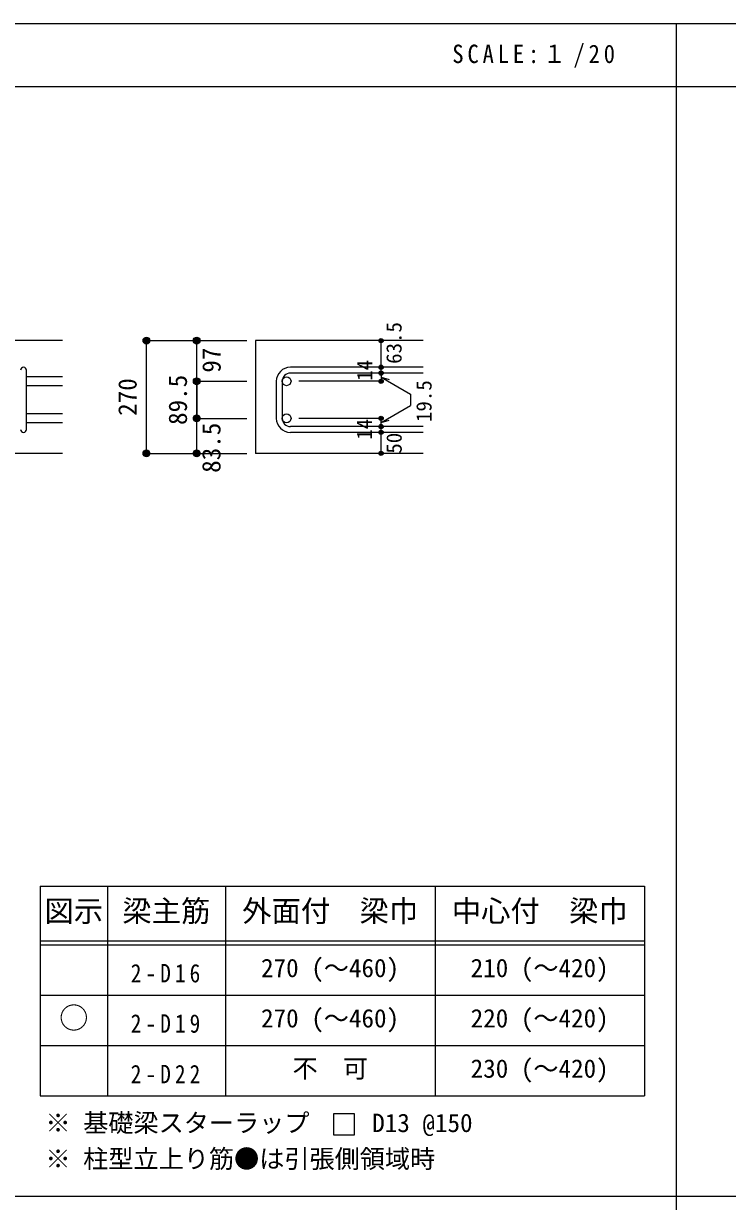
# Model space of a CAD drawing. Units: millimetres at full size, sheet at 1:20; details may follow other scales. Extents: x -3982 to 3969, y -2797 to 2801.
# Drawn here: x -2307 to -628, y -10 to 2801 of the extents above; entities that cross this region are included whole.
import ezdxf
from ezdxf.enums import TextEntityAlignment as Align

# ---------------------------------------------------------------- set-up
doc = ezdxf.new("R2010")
doc.units = ezdxf.units.MM
doc.header["$LTSCALE"] = 20
doc.header["$PDMODE"] = 32
doc.header["$PDSIZE"] = 10
for name, color, linetype in [('6-1_躯体線', 2, 'Continuous'), ('6-5_梁主筋', 7, 'Continuous'), ('6-6_S.T.P.', 7, 'Continuous'), ('6-7_文字', 7, 'Continuous'), ('6-D_寸法', 4, 'Continuous'), ('6-E_枠', 7, 'Continuous'), ('F-0_枠', 6, 'Continuous')]:
    doc.layers.add(name, color=color, linetype=linetype)
doc.styles.add('ＭＳ ゴシック', font='')
doc.styles.get('ＭＳ ゴシック').set_extended_font_data('MS Gothic')

msp = doc.modelspace()

# ---------------------------------------------------------------- linework, layer by layer
at = {"layer": '6-1_躯体線'}
for p, q in [((-2213.87, 2044.12), (-3113.87, 2044.12)), ((-1353.87, 2044.12), (-1753.87, 2044.12)), ((-1753.87, 2044.12), (-1753.87, 1775.12)), ((-2213.87, 1775.12), (-2613.87, 1775.12)), ((-1353.87, 1775.12), (-1753.87, 1775.12))]:
    msp.add_line(p, q, dxfattribs=at)
at = {"layer": '6-5_梁主筋'}
for p, q in [((-2213.87, 1957.62), (-2299.87, 1957.62)), ((-2213.87, 1936.62), (-2299.87, 1936.62)), ((-2213.87, 1869.12), (-2299.87, 1869.12)), ((-2213.87, 1848.12), (-2299.87, 1848.12))]:
    msp.add_line(p, q, dxfattribs=at)
at = {"layer": '6-5_梁主筋', "color": 3}
for centre in [(-1679.37, 1947.12), (-1679.37, 1858.62)]:
    msp.add_circle(centre, 10.5, dxfattribs=at)
at = {"layer": '6-6_S.T.P.'}
for p, q in [((-2299.87, 1832.12), (-2299.87, 1973.24)), ((-1353.87, 1980.62), (-1670.37, 1980.62)), ((-1703.87, 1947.12), (-1703.87, 1858.62)), ((-1689.87, 1947.12), (-1689.87, 1858.62)), ((-1353.87, 1966.62), (-1670.37, 1966.62)), ((-1353.87, 1839.12), (-1670.37, 1839.12)), ((-1353.87, 1825.12), (-1670.37, 1825.12))]:
    msp.add_line(p, q, dxfattribs=at)
for centre, radius, start, end in [((-2306.87, 1973.62), 7, 0, 180), ((-1670.37, 1947.12), 33.5, 90, 180), ((-1670.37, 1947.12), 19.5, 90, 180), ((-1670.37, 1858.62), 33.5, 180, 270), ((-1670.37, 1858.62), 19.5, 180, 270), ((-2306.87, 1832.12), 7, 180, 0)]:
    msp.add_arc(centre, radius, start, end, dxfattribs=at)
at = {"layer": '6-7_文字'}
msp.add_lwpolyline([(-1567.31, 148.92), (-1517.31, 148.92), (-1517.31, 198.92), (-1567.31, 198.92)], close=True, dxfattribs=at)
at = {"layer": '6-D_寸法'}
for p, q in [((-2013.87, 2044.12), (-1893.87, 2044.12)), ((-2013.87, 1775.12), (-2013.87, 2044.12)), ((-2013.87, 1775.12), (-2013.87, 2044.12)), ((-1893.87, 2044.12), (-1773.87, 2044.12)), ((-1893.87, 1947.12), (-1893.87, 2044.12)), ((-1893.87, 1947.12), (-1893.87, 2044.12)), ((-1453.87, 1980.62), (-1453.87, 2044.12)), ((-1453.87, 1966.62), (-1453.87, 1980.62)), ((-1893.87, 1858.62), (-1893.87, 1947.12)), ((-1893.87, 1947.12), (-1773.87, 1947.12)), ((-1893.87, 1947.12), (-1893.87, 1858.62)), ((-1453.87, 1947.12), (-1649.95, 1947.12)), ((-1453.87, 1966.62), (-1453.87, 1947.12)), ((-1453.87, 1956.87), (-1383.81, 1916.43)), ((-1453.87, 1956.87), (-1434.55, 1951.7)), ((-1383.81, 1916.43), (-1383.81, 1889.32)), ((-1453.87, 1848.87), (-1383.81, 1889.32)), ((-1893.87, 1858.62), (-1773.87, 1858.62)), ((-1893.87, 1775.12), (-1893.87, 1858.62)), ((-1453.87, 1858.62), (-1649.95, 1858.62)), ((-1453.87, 1839.12), (-1453.87, 1858.62)), ((-1453.87, 1848.87), (-1434.55, 1854.05)), ((-1453.87, 1825.12), (-1453.87, 1839.12)), ((-1453.87, 1775.12), (-1453.87, 1825.12)), ((-2013.87, 1775.12), (-1893.87, 1775.12)), ((-1893.87, 1775.12), (-1773.87, 1775.12))]:
    msp.add_line(p, q, dxfattribs=at)
for centre, radius in [((-2013.87, 2044.12), 8), ((-1893.87, 2044.12), 8), ((-2013.87, 2044.12), 7.2), ((-2013.87, 2044.12), 6.4), ((-2013.87, 2044.12), 5.6), ((-2013.87, 2044.12), 4.8), ((-2013.87, 2044.12), 4), ((-2013.87, 2044.12), 3.2), ((-2013.87, 2044.12), 2.4), ((-2013.87, 2044.12), 1.6), ((-2013.87, 2044.12), 0.8), ((-1893.87, 2044.12), 7.2), ((-1893.87, 2044.12), 6.4), ((-1893.87, 2044.12), 5.6), ((-1893.87, 2044.12), 4.8), ((-1893.87, 2044.12), 4), ((-1893.87, 2044.12), 3.2), ((-1893.87, 2044.12), 2.4), ((-1893.87, 2044.12), 1.6), ((-1893.87, 2044.12), 0.8), ((-1453.87, 2044.12), 4), ((-1453.87, 2044.12), 3.6), ((-1453.87, 2044.12), 3.2), ((-1453.87, 2044.12), 2.8), ((-1453.87, 2044.12), 2.4), ((-1453.87, 2044.12), 2), ((-1453.87, 2044.12), 1.6), ((-1453.87, 2044.12), 1.2), ((-1453.87, 2044.12), 0.8), ((-1453.87, 2044.12), 0.4), ((-1453.87, 1980.62), 4), ((-1453.87, 1966.62), 4), ((-1453.87, 1980.62), 3.6), ((-1453.87, 1966.62), 3.6), ((-1453.87, 1980.62), 3.2), ((-1453.87, 1966.62), 3.2), ((-1453.87, 1980.62), 2.8), ((-1453.87, 1966.62), 2.8), ((-1453.87, 1980.62), 2.4), ((-1453.87, 1966.62), 2.4), ((-1453.87, 1980.62), 2), ((-1453.87, 1966.62), 2), ((-1453.87, 1980.62), 1.6), ((-1453.87, 1966.62), 1.6), ((-1453.87, 1980.62), 1.2), ((-1453.87, 1966.62), 1.2), ((-1453.87, 1980.62), 0.8), ((-1453.87, 1980.62), 0.4), ((-1893.87, 1947.12), 8), ((-1893.87, 1947.12), 7.2), ((-1893.87, 1947.12), 6.4), ((-1893.87, 1947.12), 5.6), ((-1893.87, 1947.12), 4.8), ((-1893.87, 1947.12), 4), ((-1893.87, 1947.12), 3.2), ((-1893.87, 1947.12), 2.4), ((-1893.87, 1947.12), 1.6), ((-1893.87, 1947.12), 0.8), ((-1453.87, 1947.12), 4), ((-1453.87, 1947.12), 3.6), ((-1453.87, 1947.12), 3.2), ((-1453.87, 1947.12), 2.8), ((-1453.87, 1947.12), 2.4), ((-1453.87, 1947.12), 2), ((-1453.87, 1947.12), 1.6), ((-1453.87, 1947.12), 1.2), ((-1453.87, 1966.62), 0.8), ((-1453.87, 1947.12), 0.8), ((-1453.87, 1966.62), 0.4), ((-1453.87, 1947.12), 0.4), ((-1893.87, 1858.62), 8), ((-1893.87, 1858.62), 7.2), ((-1893.87, 1858.62), 6.4), ((-1893.87, 1858.62), 5.6), ((-1893.87, 1858.62), 4.8), ((-1893.87, 1858.62), 4), ((-1893.87, 1858.62), 3.2), ((-1893.87, 1858.62), 2.4), ((-1893.87, 1858.62), 1.6), ((-1893.87, 1858.62), 0.8), ((-1453.87, 1858.62), 4), ((-1453.87, 1858.62), 3.6), ((-1453.87, 1858.62), 3.2), ((-1453.87, 1858.62), 2.8), ((-1453.87, 1858.62), 2.4), ((-1453.87, 1858.62), 2), ((-1453.87, 1858.62), 1.6), ((-1453.87, 1858.62), 1.2), ((-1453.87, 1858.62), 0.8), ((-1453.87, 1858.62), 0.4), ((-1453.87, 1839.12), 4), ((-1453.87, 1825.12), 4), ((-1453.87, 1839.12), 3.6), ((-1453.87, 1825.12), 3.6), ((-1453.87, 1839.12), 3.2), ((-1453.87, 1825.12), 3.2), ((-1453.87, 1839.12), 2.8), ((-1453.87, 1825.12), 2.8), ((-1453.87, 1839.12), 2.4), ((-1453.87, 1825.12), 2.4), ((-1453.87, 1839.12), 2), ((-1453.87, 1825.12), 2), ((-1453.87, 1839.12), 1.6), ((-1453.87, 1839.12), 1.2), ((-1453.87, 1839.12), 0.8), ((-1453.87, 1839.12), 0.4), ((-1453.87, 1825.12), 1.6), ((-1453.87, 1825.12), 1.2), ((-1453.87, 1825.12), 0.8), ((-1453.87, 1825.12), 0.4), ((-2013.87, 1775.12), 8), ((-2013.87, 1775.12), 7.2), ((-2013.87, 1775.12), 6.4), ((-2013.87, 1775.12), 5.6), ((-2013.87, 1775.12), 4.8), ((-2013.87, 1775.12), 4), ((-2013.87, 1775.12), 3.2), ((-2013.87, 1775.12), 2.4), ((-2013.87, 1775.12), 1.6), ((-2013.87, 1775.12), 0.8), ((-1893.87, 1775.12), 8), ((-1893.87, 1775.12), 7.2), ((-1893.87, 1775.12), 6.4), ((-1893.87, 1775.12), 5.6), ((-1893.87, 1775.12), 4.8), ((-1893.87, 1775.12), 4), ((-1893.87, 1775.12), 3.2), ((-1893.87, 1775.12), 2.4), ((-1893.87, 1775.12), 1.6), ((-1893.87, 1775.12), 0.8), ((-1453.87, 1775.12), 4), ((-1453.87, 1775.12), 3.6), ((-1453.87, 1775.12), 3.2), ((-1453.87, 1775.12), 2.8), ((-1453.87, 1775.12), 2.4), ((-1453.87, 1775.12), 2), ((-1453.87, 1775.12), 1.6), ((-1453.87, 1775.12), 1.2), ((-1453.87, 1775.12), 0.8), ((-1453.87, 1775.12), 0.4)]:
    msp.add_circle(centre, radius, dxfattribs=at)
at = {"layer": '6-D_寸法', "color": 7}
for p in [(-2013.87, 2044.12), (-1893.87, 2044.12), (-1453.87, 2044.12), (-1453.87, 1980.62), (-1453.87, 1966.62), (-1893.87, 1947.12), (-1453.87, 1947.12), (-1893.87, 1858.62), (-1453.87, 1858.62), (-1453.87, 1858.62), (-1453.87, 1839.12), (-1453.87, 1825.12), (-2013.87, 1775.12), (-1893.87, 1775.12), (-1453.87, 1775.12)]:
    msp.add_point(p, dxfattribs=at)
at = {"layer": '6-E_枠', "color": 3}
for p, q in [((-2267.02, 741.85), (-2267.02, 241.85)), ((-2267.02, 741.85), (-825.33, 741.85)), ((-825.33, 741.85), (-825.33, 241.85)), ((-2267.02, 241.85), (-825.33, 241.85))]:
    msp.add_line(p, q, dxfattribs=at)
at = {"layer": '6-E_枠'}
for p, q in [((-2107.02, 741.85), (-2107.02, 241.85)), ((-1825.33, 741.85), (-1825.33, 241.85)), ((-1325.33, 741.85), (-1325.33, 241.85)), ((-2267.02, 611.85), (-825.33, 611.85)), ((-2267.02, 601.85), (-825.33, 601.85)), ((-2267.02, 481.85), (-825.33, 481.85)), ((-2267.02, 361.85), (-825.33, 361.85))]:
    msp.add_line(p, q, dxfattribs=at)
at = {"layer": 'F-0_枠'}
msp.add_line((-3981.92, 2800.77), (3969.4, 2800.77), dxfattribs=at)
at = {"layer": 'F-0_枠', "color": 2}
for p, q in [((-749.76, 2800.77), (-749.76, -2796.83)), ((-3981.92, 2650.77), (2482.4, 2650.77)), ((2482.4, 1.97), (-3981.92, 1.97))]:
    msp.add_line(p, q, dxfattribs=at)

# ---------------------------------------------------------------- texts
at = {"layer": '6-7_文字', "color": 2, "style": 'ＭＳ ゴシック'}
for s, p in [('図示', (-2257.02, 641.85)), ('梁主筋', (-2071.17, 641.85)), ('外面付\u3000梁巾', (-1785.33, 641.85)), ('中心付\u3000梁巾', (-1285.33, 641.85)), ('○', (-2222.02, 386.85))]:
    msp.add_text(s, height=51.32, dxfattribs=at).set_placement(p, align=Align.BOTTOM_LEFT)
at = {"layer": '6-7_文字', "style": 'ＭＳ ゴシック'}
for s, p in [('270 (～460)', (-1740.33, 511.85)), ('210 (～420)', (-1240.33, 511.85)), ('270 (～460)', (-1740.33, 391.85)), ('220 (～420)', (-1240.33, 391.85)), ('不\u3000可', (-1665.33, 271.85)), ('230 (～420)', (-1240.33, 271.85)), ('※ 基礎梁スターラップ     D13 @150', (-2254.64, 142.13)), ('※ 柱型立上り筋●は引張側領域時', (-2254.64, 56.45))]:
    msp.add_text(s, height=43.99, dxfattribs=at).set_placement(p, align=Align.BOTTOM_LEFT)
at = {"layer": '6-7_文字', "color": 2, "insert": (-1283.99, 2695.77), "char_height": 43.99, "attachment_point": 7, "style": 'ＭＳ ゴシック'}
msp.add_mtext('\\T1.34;\\W0.9;SCALE:１/20', dxfattribs=at)
at = {"layer": '6-7_文字', "char_height": 43.99, "attachment_point": 7, "style": 'ＭＳ ゴシック'}
for s, insert in [('\\T1.38;\\W0.85;2-D16', (-2051.17, 511.85)), ('\\T1.38;\\W0.85;2-D19', (-2051.17, 391.85)), ('\\T1.38;\\W0.85;2-D22', (-2051.17, 271.85))]:
    msp.add_mtext(s, dxfattribs=dict(at, insert=insert))
at = {"layer": '6-D_寸法', "style": 'ＭＳ ゴシック'}
for s, height, p in [('63.5', 36.66, (-1394.02, 1988.66)), ('97', 43.99, (-1823.52, 1967.6)), ('14', 36.66, (-1463.87, 1948.12)), ('270', 43.99, (-2023.87, 1864.62)), ('89.5', 43.99, (-1903.87, 1842.87)), ('19.5', 36.66, (-1322.49, 1849.86)), ('14', 36.66, (-1464.53, 1807.45)), ('83.5', 43.99, (-1823.87, 1728.62)), ('50', 36.66, (-1393.79, 1774.33))]:
    msp.add_text(s, height=height, rotation=90, dxfattribs=at).set_placement(p, align=Align.BOTTOM_LEFT)

doc.saveas('drawing.dxf')
